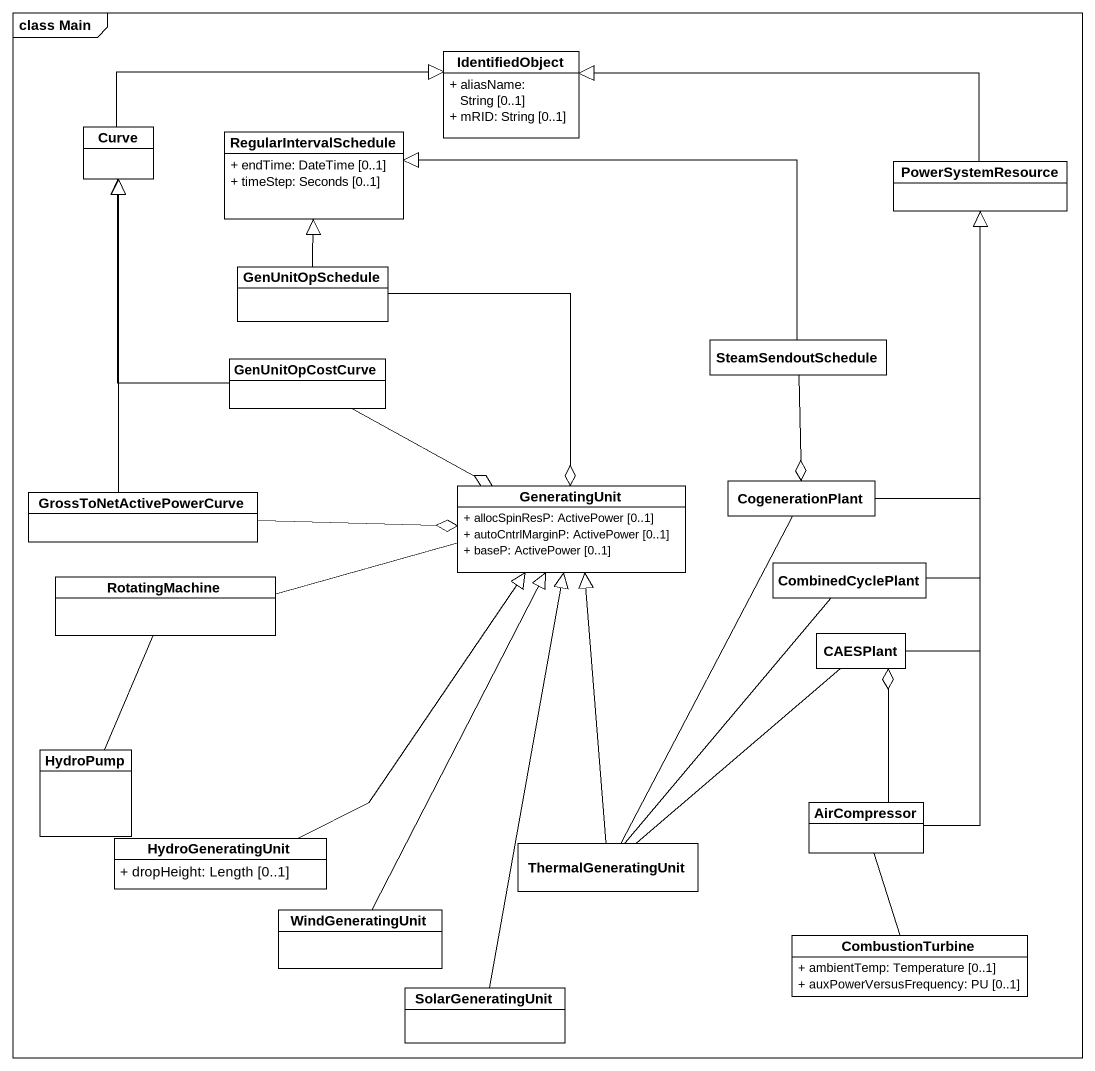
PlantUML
@startuml
mainframe class Main
hide circle
hide empty members
skinparam classAttributeIconSize 0
class IdentifiedObject {
  + aliasName: String [0..1]
  + mRID: String [0..1]
}
class Curve
class RegularIntervalSchedule {
  + endTime: DateTime [0..1]
  + timeStep: Seconds [0..1]
}
class PowerSystemResource
class GenUnitOpSchedule
class GenUnitOpCostCurve
class SteamSendoutSchedule
class GrossToNetActivePowerCurve
class GeneratingUnit {
  + allocSpinResP: ActivePower [0..1]
  + autoCntrlMarginP: ActivePower [0..1]
  + baseP: ActivePower [0..1]
}
class CogenerationPlant
class RotatingMachine
class CombinedCyclePlant
class CAESPlant
class HydroPump
class AirCompressor
class HydroGeneratingUnit {
  + dropHeight: Length [0..1]
}
class ThermalGeneratingUnit
class WindGeneratingUnit
class CombustionTurbine {
  + ambientTemp: Temperature [0..1]
  + auxPowerVersusFrequency: PU [0..1]
}
class SolarGeneratingUnit
Curve -right-|> IdentifiedObject
PowerSystemResource -left-|> IdentifiedObject
GenUnitOpSchedule -up-|> RegularIntervalSchedule
GenUnitOpSchedule --o GeneratingUnit
GenUnitOpCostCurve -up-|> Curve
GenUnitOpCostCurve -right-o GeneratingUnit
SteamSendoutSchedule -left-|> RegularIntervalSchedule
SteamSendoutSchedule --o CogenerationPlant
GrossToNetActivePowerCurve -up-|> Curve
GrossToNetActivePowerCurve -right-o GeneratingUnit
GeneratingUnit -left- RotatingMachine
CogenerationPlant -up-|> PowerSystemResource
CogenerationPlant -- ThermalGeneratingUnit
RotatingMachine -- HydroPump
CombinedCyclePlant -up-|> PowerSystemResource
CombinedCyclePlant -- ThermalGeneratingUnit
CAESPlant -up-|> PowerSystemResource
CAESPlant o-- AirCompressor
CAESPlant -- ThermalGeneratingUnit
AirCompressor -up-|> PowerSystemResource
HydroGeneratingUnit -up-|> GeneratingUnit
ThermalGeneratingUnit -up-|> GeneratingUnit
WindGeneratingUnit -up-|> GeneratingUnit
CombustionTurbine -up- AirCompressor
SolarGeneratingUnit -up-|> GeneratingUnit
@enduml
